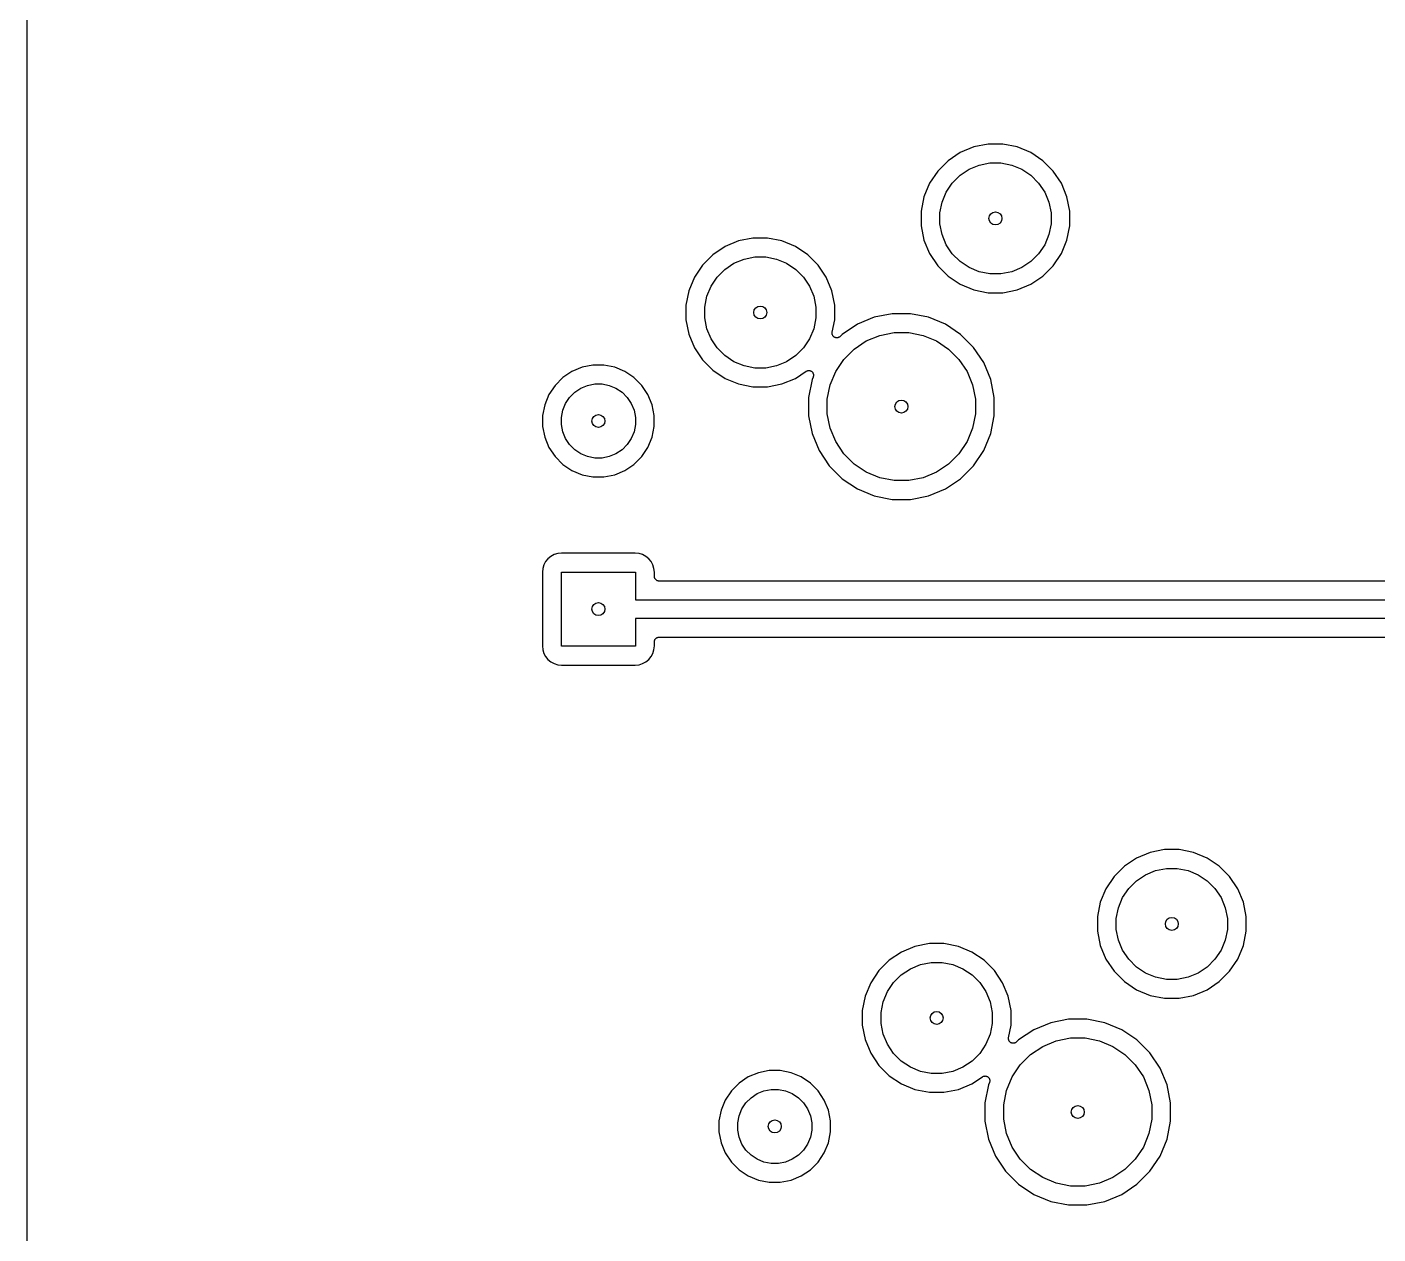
# Model space of a CAD drawing. Extents: x 1.5 to 15, y -8.3 to -3.1.
# Drawn here: x 1.502 to 2.938, y -7.004 to -5.721 of the extents above; entities that cross this region are included whole.
import ezdxf

# ---------------------------------------------------------------- set-up
doc = ezdxf.new("R2010")
doc.units = 0
doc.header["$MEASUREMENT"] = 0
doc.layers.add('BLACK', color=7, linetype='CONTINUOUS')

msp = doc.modelspace()

# ---------------------------------------------------------------- linework, layer by layer
at = {"layer": 'BLACK', "linetype": 'CONTINUOUS'}
for p, q in [((1.50228, -8.3374), (1.50228, -3.10502)), ((2.49439, -5.85465), (2.48145, -5.8633)), ((2.50878, -5.84869), (2.49439, -5.85465)), ((2.52405, -5.84565), (2.50878, -5.84869)), ((2.53963, -5.84565), (2.52405, -5.84565)), ((2.5549, -5.84869), (2.53963, -5.84565)), ((2.56929, -5.85465), (2.5549, -5.84869)), ((2.58224, -5.8633), (2.56929, -5.85465)), ((2.48145, -5.8633), (2.47043, -5.87431)), ((2.4942, -5.87883), (2.50387, -5.87237)), ((2.50387, -5.87237), (2.51461, -5.86792)), ((2.51461, -5.86792), (2.52602, -5.86565)), ((2.52602, -5.86565), (2.53766, -5.86565)), ((2.53766, -5.86565), (2.54907, -5.86792)), ((2.54907, -5.86792), (2.55981, -5.87237)), ((2.55981, -5.87237), (2.56949, -5.87883)), ((2.59325, -5.87431), (2.58224, -5.8633)), ((2.46178, -5.88726), (2.45582, -5.90165)), ((2.47043, -5.87431), (2.46178, -5.88726)), ((2.47951, -5.89673), (2.48597, -5.88706)), ((2.48597, -5.88706), (2.4942, -5.87883)), ((2.56949, -5.87883), (2.57771, -5.88706)), ((2.57771, -5.88706), (2.58417, -5.89673)), ((2.6019, -5.88726), (2.59325, -5.87431)), ((2.60786, -5.90165), (2.6019, -5.88726)), ((2.45582, -5.90165), (2.45279, -5.91692)), ((2.47505, -5.90748), (2.47951, -5.89673)), ((2.58417, -5.89673), (2.58863, -5.90748)), ((2.6109, -5.91692), (2.60786, -5.90165)), ((2.45279, -5.91692), (2.45279, -5.93249)), ((2.47279, -5.91889), (2.47505, -5.90748)), ((2.58863, -5.90748), (2.5909, -5.91889)), ((2.6109, -5.93249), (2.6109, -5.91692)), ((2.47279, -5.93052), (2.47279, -5.91889)), ((2.47505, -5.94193), (2.47279, -5.93052)), ((2.5909, -5.93052), (2.58863, -5.94193)), ((2.5909, -5.91889), (2.5909, -5.93052)), ((2.27405, -5.94565), (2.25878, -5.94869)), ((2.28963, -5.94565), (2.27405, -5.94565)), ((2.3049, -5.94869), (2.28963, -5.94565)), ((2.45279, -5.93249), (2.45582, -5.94776)), ((2.47951, -5.95268), (2.47505, -5.94193)), ((2.58863, -5.94193), (2.58417, -5.95268)), ((2.60786, -5.94776), (2.6109, -5.93249)), ((2.24439, -5.95465), (2.23145, -5.9633)), ((2.25878, -5.94869), (2.24439, -5.95465)), ((2.31929, -5.95465), (2.3049, -5.94869)), ((2.33224, -5.9633), (2.31929, -5.95465)), ((2.45582, -5.94776), (2.46178, -5.96215)), ((2.48597, -5.96235), (2.47951, -5.95268)), ((2.58417, -5.95268), (2.57771, -5.96235)), ((2.6019, -5.96215), (2.60786, -5.94776)), ((2.22043, -5.97431), (2.21178, -5.98726)), ((2.23145, -5.9633), (2.22043, -5.97431)), ((2.2442, -5.97883), (2.25387, -5.97237)), ((2.25387, -5.97237), (2.26461, -5.96792)), ((2.26461, -5.96792), (2.27602, -5.96565)), ((2.27602, -5.96565), (2.28766, -5.96565)), ((2.28766, -5.96565), (2.29907, -5.96792)), ((2.29907, -5.96792), (2.30981, -5.97237)), ((2.30981, -5.97237), (2.31949, -5.97883)), ((2.34325, -5.97431), (2.33224, -5.9633)), ((2.3519, -5.98726), (2.34325, -5.97431)), ((2.46178, -5.96215), (2.47043, -5.9751)), ((2.4942, -5.97058), (2.48597, -5.96235)), ((2.50387, -5.97704), (2.4942, -5.97058)), ((2.56949, -5.97058), (2.55981, -5.97704)), ((2.57771, -5.96235), (2.56949, -5.97058)), ((2.59325, -5.9751), (2.6019, -5.96215)), ((2.21178, -5.98726), (2.20582, -6.00165)), ((2.22951, -5.99673), (2.23597, -5.98706)), ((2.23597, -5.98706), (2.2442, -5.97883)), ((2.31949, -5.97883), (2.32771, -5.98706)), ((2.32771, -5.98706), (2.33417, -5.99673)), ((2.35786, -6.00165), (2.3519, -5.98726)), ((2.47043, -5.9751), (2.48145, -5.98611)), ((2.48145, -5.98611), (2.49439, -5.99476)), ((2.51461, -5.98149), (2.50387, -5.97704)), ((2.52602, -5.98376), (2.51461, -5.98149)), ((2.53766, -5.98376), (2.52602, -5.98376)), ((2.54907, -5.98149), (2.53766, -5.98376)), ((2.55981, -5.97704), (2.54907, -5.98149)), ((2.56929, -5.99476), (2.58224, -5.98611)), ((2.58224, -5.98611), (2.59325, -5.9751)), ((2.20582, -6.00165), (2.20279, -6.01692)), ((2.22505, -6.00748), (2.22951, -5.99673)), ((2.33417, -5.99673), (2.33863, -6.00748)), ((2.3609, -6.01692), (2.35786, -6.00165)), ((2.49439, -5.99476), (2.50878, -6.00072)), ((2.50878, -6.00072), (2.52405, -6.00376)), ((2.53963, -6.00376), (2.5549, -6.00072)), ((2.5549, -6.00072), (2.56929, -5.99476)), ((2.20279, -6.01692), (2.20279, -6.03249)), ((2.22279, -6.01889), (2.22505, -6.00748)), ((2.33863, -6.00748), (2.3409, -6.01889)), ((2.3609, -6.03249), (2.3609, -6.01692)), ((2.52405, -6.00376), (2.53963, -6.00376)), ((2.22279, -6.03052), (2.22279, -6.01889)), ((2.22505, -6.04193), (2.22279, -6.03052)), ((2.3409, -6.03052), (2.33863, -6.04193)), ((2.3409, -6.01889), (2.3409, -6.03052)), ((2.40304, -6.02976), (2.38507, -6.0372)), ((2.42212, -6.02596), (2.40304, -6.02976)), ((2.44157, -6.02596), (2.42212, -6.02596)), ((2.46064, -6.02976), (2.44157, -6.02596)), ((2.47861, -6.0372), (2.46064, -6.02976)), ((2.20279, -6.03249), (2.20582, -6.04776)), ((2.22951, -6.05268), (2.22505, -6.04193)), ((2.33863, -6.04193), (2.33417, -6.05268)), ((2.35818, -6.04664), (2.35822, -6.04616)), ((2.35822, -6.04616), (2.35827, -6.04568)), ((2.35827, -6.04568), (2.3609, -6.03249)), ((2.38507, -6.0372), (2.3689, -6.04801)), ((2.40887, -6.04899), (2.42409, -6.04596)), ((2.42409, -6.04596), (2.4396, -6.04596)), ((2.4396, -6.04596), (2.45481, -6.04899)), ((2.49478, -6.04801), (2.47861, -6.0372)), ((2.20582, -6.04776), (2.21178, -6.06215)), ((2.23597, -6.06235), (2.22951, -6.05268)), ((2.33417, -6.05268), (2.32771, -6.06235)), ((2.35818, -6.04665), (2.35818, -6.04664)), ((2.35822, -6.04713), (2.35818, -6.04665)), ((2.35818, -6.04665), (2.35818, -6.04665)), ((2.35827, -6.04761), (2.35822, -6.04713)), ((2.35827, -6.04762), (2.35827, -6.04761)), ((2.35827, -6.04763), (2.35827, -6.04762)), ((2.35841, -6.04809), (2.35827, -6.04763)), ((2.35855, -6.04855), (2.35841, -6.04809)), ((2.35855, -6.04856), (2.35855, -6.04855)), ((2.35855, -6.04855), (2.35855, -6.04855)), ((2.35878, -6.04899), (2.35855, -6.04856)), ((2.359, -6.04941), (2.35878, -6.04899)), ((2.35901, -6.04942), (2.359, -6.04941)), ((2.35931, -6.04979), (2.35901, -6.04942)), ((2.35901, -6.04942), (2.35901, -6.04942)), ((2.35962, -6.05017), (2.35931, -6.04979)), ((2.35962, -6.05018), (2.35962, -6.05017)), ((2.35962, -6.05017), (2.35962, -6.05017)), ((2.35999, -6.05048), (2.35962, -6.05018)), ((2.36036, -6.05079), (2.35999, -6.05048)), ((2.36037, -6.0508), (2.36036, -6.05079)), ((2.36038, -6.0508), (2.36037, -6.0508)), ((2.3608, -6.05103), (2.36038, -6.0508)), ((2.36122, -6.05126), (2.3608, -6.05103)), ((2.36123, -6.05126), (2.36122, -6.05126)), ((2.36123, -6.05127), (2.36123, -6.05126)), ((2.3617, -6.05141), (2.36123, -6.05127)), ((2.36215, -6.05155), (2.3617, -6.05141)), ((2.36216, -6.05155), (2.36215, -6.05155)), ((2.36217, -6.05156), (2.36216, -6.05155)), ((2.36265, -6.05161), (2.36217, -6.05156)), ((2.36312, -6.05166), (2.36265, -6.05161)), ((2.36313, -6.05166), (2.36312, -6.05166)), ((2.36314, -6.05166), (2.36313, -6.05166)), ((2.36361, -6.05162), (2.36314, -6.05166)), ((2.3641, -6.05157), (2.36361, -6.05162)), ((2.36411, -6.05157), (2.3641, -6.05157)), ((2.3641, -6.05157), (2.3641, -6.05157)), ((2.36457, -6.05144), (2.36411, -6.05157)), ((2.36503, -6.0513), (2.36457, -6.05144)), ((2.36504, -6.0513), (2.36503, -6.0513)), ((2.36548, -6.05107), (2.36504, -6.0513)), ((2.36504, -6.0513), (2.36504, -6.0513)), ((2.3659, -6.05085), (2.36548, -6.05107)), ((2.36591, -6.05085), (2.3659, -6.05085)), ((2.3659, -6.05085), (2.3659, -6.05085)), ((2.36628, -6.05054), (2.36591, -6.05085)), ((2.36666, -6.05024), (2.36628, -6.05054)), ((2.36667, -6.05023), (2.36666, -6.05024)), ((2.36671, -6.05019), (2.36667, -6.05023)), ((2.36667, -6.05023), (2.36667, -6.05023)), ((2.36667, -6.05023), (2.36667, -6.05023)), ((2.3689, -6.04801), (2.36671, -6.05019)), ((2.38165, -6.06354), (2.39454, -6.05493)), ((2.39454, -6.05493), (2.40887, -6.04899)), ((2.45481, -6.04899), (2.46914, -6.05493)), ((2.46914, -6.05493), (2.48203, -6.06354)), ((2.50854, -6.06176), (2.49478, -6.04801)), ((2.21178, -6.06215), (2.22043, -6.0751)), ((2.22043, -6.0751), (2.23145, -6.08611)), ((2.2442, -6.07058), (2.23597, -6.06235)), ((2.25387, -6.07704), (2.2442, -6.07058)), ((2.31949, -6.07058), (2.30981, -6.07704)), ((2.32771, -6.06235), (2.31949, -6.07058)), ((2.36206, -6.08741), (2.37068, -6.07451)), ((2.37068, -6.07451), (2.38165, -6.06354)), ((2.48203, -6.06354), (2.493, -6.07451)), ((2.493, -6.07451), (2.50162, -6.08741)), ((2.51934, -6.07793), (2.50854, -6.06176)), ((2.08159, -6.08745), (2.07187, -6.09394)), ((2.0924, -6.08297), (2.08159, -6.08745)), ((2.10387, -6.08069), (2.0924, -6.08297)), ((2.11556, -6.08069), (2.10387, -6.08069)), ((2.12703, -6.08297), (2.11556, -6.08069)), ((2.13784, -6.08745), (2.12703, -6.08297)), ((2.14756, -6.09394), (2.13784, -6.08745)), ((2.23145, -6.08611), (2.24439, -6.09476)), ((2.26461, -6.08149), (2.25387, -6.07704)), ((2.27602, -6.08376), (2.26461, -6.08149)), ((2.28766, -6.08376), (2.27602, -6.08376)), ((2.29907, -6.08149), (2.28766, -6.08376)), ((2.30981, -6.07704), (2.29907, -6.08149)), ((2.31929, -6.09476), (2.33058, -6.08722)), ((2.33058, -6.08722), (2.33063, -6.08718)), ((2.33063, -6.08718), (2.33063, -6.08718)), ((2.33063, -6.08718), (2.33063, -6.08718)), ((2.33063, -6.08718), (2.33064, -6.08718)), ((2.33064, -6.08718), (2.33107, -6.08695)), ((2.33107, -6.08695), (2.33149, -6.08673)), ((2.33149, -6.08673), (2.3315, -6.08673)), ((2.3315, -6.08673), (2.33151, -6.08673)), ((2.33151, -6.08673), (2.33197, -6.0866)), ((2.33197, -6.0866), (2.33243, -6.08646)), ((2.33243, -6.08646), (2.33244, -6.08646)), ((2.33244, -6.08646), (2.33292, -6.08642)), ((2.33244, -6.08646), (2.33244, -6.08646)), ((2.33292, -6.08642), (2.3334, -6.08637)), ((2.3334, -6.08637), (2.33341, -6.08637)), ((2.33341, -6.08637), (2.33342, -6.08637)), ((2.33342, -6.08637), (2.33391, -6.08643)), ((2.33391, -6.08643), (2.33437, -6.08648)), ((2.33437, -6.08648), (2.33438, -6.08648)), ((2.33438, -6.08648), (2.33439, -6.08648)), ((2.33439, -6.08648), (2.33486, -6.08663)), ((2.33486, -6.08663), (2.3353, -6.08677)), ((2.3353, -6.08677), (2.33531, -6.08677)), ((2.33531, -6.08677), (2.33532, -6.08677)), ((2.33532, -6.08677), (2.33575, -6.08701)), ((2.33575, -6.08701), (2.33616, -6.08723)), ((2.33616, -6.08723), (2.33617, -6.08724)), ((2.33617, -6.08724), (2.33617, -6.08724)), ((2.33617, -6.08724), (2.33655, -6.08755)), ((2.33655, -6.08755), (2.33691, -6.08786)), ((2.33691, -6.08786), (2.33692, -6.08786)), ((2.33692, -6.08786), (2.33692, -6.08787)), ((2.33692, -6.08787), (2.33723, -6.08824)), ((2.33723, -6.08824), (2.33753, -6.08861)), ((2.33753, -6.08861), (2.33753, -6.08862)), ((2.33753, -6.08862), (2.33754, -6.08862)), ((2.33754, -6.08862), (2.33777, -6.08906)), ((2.33777, -6.08906), (2.33799, -6.08948)), ((2.33799, -6.08948), (2.33799, -6.08948)), ((2.33799, -6.08948), (2.33799, -6.08949)), ((2.33799, -6.08949), (2.33813, -6.08996)), ((2.35613, -6.10174), (2.36206, -6.08741)), ((2.50162, -6.08741), (2.50755, -6.10174)), ((2.52679, -6.0959), (2.51934, -6.07793)), ((2.0636, -6.10221), (2.0571, -6.11194)), ((2.07187, -6.09394), (2.0636, -6.10221)), ((2.09107, -6.10517), (2.09823, -6.1022)), ((2.09823, -6.1022), (2.10584, -6.10069)), ((2.10584, -6.10069), (2.11359, -6.10069)), ((2.11359, -6.10069), (2.1212, -6.1022)), ((2.1212, -6.1022), (2.12836, -6.10517)), ((2.15583, -6.10221), (2.14756, -6.09394)), ((2.16233, -6.11194), (2.15583, -6.10221)), ((2.24439, -6.09476), (2.25878, -6.10072)), ((2.25878, -6.10072), (2.27405, -6.10376)), ((2.27405, -6.10376), (2.28963, -6.10376)), ((2.28963, -6.10376), (2.3049, -6.10072)), ((2.3049, -6.10072), (2.31929, -6.09476)), ((2.33689, -6.0959), (2.3331, -6.11498)), ((2.33798, -6.09329), (2.33689, -6.0959)), ((2.33812, -6.09283), (2.33798, -6.09329)), ((2.33826, -6.09237), (2.33812, -6.09283)), ((2.33813, -6.08996), (2.33827, -6.09041)), ((2.33831, -6.09188), (2.33826, -6.09235)), ((2.33826, -6.09235), (2.33826, -6.09236)), ((2.33826, -6.09236), (2.33826, -6.09237)), ((2.33827, -6.09041), (2.33827, -6.09042)), ((2.33827, -6.09042), (2.33827, -6.09042)), ((2.33827, -6.09042), (2.33831, -6.09092)), ((2.33831, -6.09092), (2.33836, -6.09138)), ((2.33836, -6.09139), (2.33831, -6.09188)), ((2.33836, -6.09138), (2.33836, -6.09139)), ((2.33836, -6.09139), (2.33836, -6.09139)), ((2.3531, -6.11695), (2.35613, -6.10174)), ((2.50755, -6.10174), (2.51058, -6.11695)), ((2.53058, -6.11498), (2.52679, -6.0959)), ((2.0571, -6.11194), (2.05263, -6.12274)), ((2.07483, -6.12141), (2.07913, -6.11496)), ((2.07913, -6.11496), (2.08462, -6.10948)), ((2.08462, -6.10948), (2.09107, -6.10517)), ((2.12836, -6.10517), (2.13481, -6.10948)), ((2.13481, -6.10948), (2.1403, -6.11496)), ((2.1403, -6.11496), (2.1446, -6.12141)), ((2.1668, -6.12274), (2.16233, -6.11194)), ((2.3331, -6.11498), (2.3331, -6.13443)), ((2.3531, -6.13246), (2.3531, -6.11695)), ((2.51058, -6.11695), (2.51058, -6.13246)), ((2.53058, -6.13443), (2.53058, -6.11498)), ((2.05263, -6.12274), (2.05034, -6.13421)), ((2.07034, -6.13618), (2.07186, -6.12858)), ((2.07186, -6.12858), (2.07483, -6.12141)), ((2.1446, -6.12141), (2.14757, -6.12858)), ((2.14757, -6.12858), (2.14908, -6.13618)), ((2.16908, -6.13421), (2.1668, -6.12274)), ((2.35613, -6.14767), (2.3531, -6.13246)), ((2.51058, -6.13246), (2.50755, -6.14767)), ((2.05034, -6.13421), (2.05034, -6.14591)), ((2.05034, -6.14591), (2.05263, -6.15738)), ((2.07034, -6.14394), (2.07034, -6.13618)), ((2.07186, -6.15154), (2.07034, -6.14394)), ((2.14908, -6.14394), (2.14757, -6.15154)), ((2.14908, -6.13618), (2.14908, -6.14394)), ((2.1668, -6.15738), (2.16908, -6.14591)), ((2.16908, -6.14591), (2.16908, -6.13421)), ((2.3331, -6.13443), (2.33689, -6.15351)), ((2.52679, -6.15351), (2.53058, -6.13443)), ((2.05263, -6.15738), (2.0571, -6.16818)), ((2.07483, -6.15871), (2.07186, -6.15154)), ((2.07913, -6.16516), (2.07483, -6.15871)), ((2.1446, -6.15871), (2.1403, -6.16516)), ((2.14757, -6.15154), (2.1446, -6.15871)), ((2.16233, -6.16818), (2.1668, -6.15738)), ((2.33689, -6.15351), (2.34434, -6.17148)), ((2.36206, -6.162), (2.35613, -6.14767)), ((2.50755, -6.14767), (2.50162, -6.162)), ((2.51934, -6.17148), (2.52679, -6.15351)), ((2.0571, -6.16818), (2.0636, -6.17791)), ((2.08462, -6.17064), (2.07913, -6.16516)), ((2.09107, -6.17495), (2.08462, -6.17064)), ((2.09823, -6.17792), (2.09107, -6.17495)), ((2.12836, -6.17495), (2.1212, -6.17792)), ((2.13481, -6.17064), (2.12836, -6.17495)), ((2.1403, -6.16516), (2.13481, -6.17064)), ((2.15583, -6.17791), (2.16233, -6.16818)), ((2.34434, -6.17148), (2.35514, -6.18765)), ((2.37068, -6.1749), (2.36206, -6.162)), ((2.38165, -6.18587), (2.37068, -6.1749)), ((2.493, -6.1749), (2.48203, -6.18587)), ((2.50162, -6.162), (2.493, -6.1749)), ((2.50854, -6.18765), (2.51934, -6.17148)), ((2.0636, -6.17791), (2.07187, -6.18617)), ((2.07187, -6.18617), (2.08159, -6.19267)), ((2.10584, -6.17943), (2.09823, -6.17792)), ((2.11359, -6.17943), (2.10584, -6.17943)), ((2.1212, -6.17792), (2.11359, -6.17943)), ((2.13784, -6.19267), (2.14756, -6.18617)), ((2.14756, -6.18617), (2.15583, -6.17791)), ((2.35514, -6.18765), (2.3689, -6.2014)), ((2.39454, -6.19448), (2.38165, -6.18587)), ((2.48203, -6.18587), (2.46914, -6.19448)), ((2.49478, -6.2014), (2.50854, -6.18765)), ((2.08159, -6.19267), (2.0924, -6.19715)), ((2.0924, -6.19715), (2.10387, -6.19943)), ((2.10387, -6.19943), (2.11556, -6.19943)), ((2.11556, -6.19943), (2.12703, -6.19715)), ((2.12703, -6.19715), (2.13784, -6.19267)), ((2.3689, -6.2014), (2.38507, -6.21221)), ((2.40887, -6.20042), (2.39454, -6.19448)), ((2.42409, -6.20344), (2.40887, -6.20042)), ((2.4396, -6.20344), (2.42409, -6.20344)), ((2.45481, -6.20042), (2.4396, -6.20344)), ((2.46914, -6.19448), (2.45481, -6.20042)), ((2.47861, -6.21221), (2.49478, -6.2014)), ((2.38507, -6.21221), (2.40304, -6.21965)), ((2.46064, -6.21965), (2.47861, -6.21221)), ((2.40304, -6.21965), (2.42212, -6.22344)), ((2.42212, -6.22344), (2.44157, -6.22344)), ((2.44157, -6.22344), (2.46064, -6.21965)), ((2.05363, -6.28952), (2.05178, -6.293)), ((2.05613, -6.28648), (2.05363, -6.28952)), ((2.05918, -6.28398), (2.05613, -6.28648)), ((2.06265, -6.28212), (2.05918, -6.28398)), ((2.06642, -6.28098), (2.06265, -6.28212)), ((2.07059, -6.28057), (2.06642, -6.28098)), ((2.14884, -6.28057), (2.07059, -6.28057)), ((2.15301, -6.28098), (2.14884, -6.28057)), ((2.15678, -6.28212), (2.15301, -6.28098)), ((2.16025, -6.28398), (2.15678, -6.28212)), ((2.1633, -6.28648), (2.16025, -6.28398)), ((2.16579, -6.28952), (2.1633, -6.28648)), ((2.16765, -6.293), (2.16579, -6.28952)), ((2.05063, -6.29677), (2.05022, -6.30093)), ((2.05022, -6.30093), (2.05022, -6.37918)), ((2.05178, -6.293), (2.05063, -6.29677)), ((2.07034, -6.37943), (2.07034, -6.30069)), ((2.07034, -6.30069), (2.14908, -6.30069)), ((2.14908, -6.30069), (2.14908, -6.33022)), ((2.1688, -6.29677), (2.16765, -6.293)), ((2.16921, -6.30093), (2.1688, -6.29677)), ((2.16921, -6.30522), (2.16921, -6.30093)), ((2.16925, -6.30569), (2.16921, -6.30522)), ((2.16929, -6.30615), (2.16925, -6.30569)), ((2.1693, -6.30617), (2.16929, -6.30615)), ((2.1693, -6.30619), (2.1693, -6.30617)), ((2.16944, -6.30664), (2.1693, -6.30619)), ((2.16957, -6.30709), (2.16944, -6.30664)), ((2.16958, -6.30711), (2.16957, -6.30709)), ((2.16958, -6.30712), (2.16958, -6.30711)), ((2.1698, -6.30754), (2.16958, -6.30712)), ((2.17002, -6.30795), (2.1698, -6.30754)), ((2.17003, -6.30797), (2.17002, -6.30795)), ((2.17004, -6.30798), (2.17003, -6.30797)), ((2.17034, -6.30835), (2.17004, -6.30798)), ((2.17063, -6.30871), (2.17034, -6.30835)), ((2.17065, -6.30873), (2.17063, -6.30871)), ((2.17066, -6.30874), (2.17065, -6.30873)), ((2.17102, -6.30904), (2.17066, -6.30874)), ((2.17138, -6.30934), (2.17102, -6.30904)), ((2.1714, -6.30935), (2.17138, -6.30934)), ((2.17141, -6.30936), (2.1714, -6.30935)), ((2.17182, -6.30959), (2.17141, -6.30936)), ((2.17224, -6.30981), (2.17182, -6.30959)), ((2.17225, -6.30982), (2.17224, -6.30981)), ((2.17227, -6.30983), (2.17225, -6.30982)), ((2.17272, -6.30996), (2.17227, -6.30983)), ((2.17317, -6.31011), (2.17272, -6.30996)), ((2.17318, -6.31011), (2.17317, -6.31011)), ((2.1732, -6.31011), (2.17318, -6.31011)), ((2.17367, -6.31016), (2.1732, -6.31011)), ((2.17414, -6.31022), (2.17367, -6.31016)), ((2.17417, -6.31022), (2.17414, -6.31022)), ((2.17421, -6.31022), (2.17417, -6.31022)), ((2.17417, -6.31022), (2.17417, -6.31022)), ((2.17417, -6.31022), (2.17417, -6.31022)), ((3.07647, -6.31022), (2.17421, -6.31022)), ((2.14908, -6.33022), (3.10159, -6.33022)), ((3.10159, -6.3499), (2.14908, -6.3499)), ((2.14908, -6.3499), (2.14908, -6.37943)), ((2.16921, -6.37483), (2.16926, -6.37436)), ((2.16921, -6.37487), (2.16921, -6.37483)), ((2.16921, -6.3749), (2.16921, -6.37487)), ((2.16921, -6.37487), (2.16921, -6.37487)), ((2.16921, -6.37487), (2.16921, -6.37487)), ((2.16921, -6.37918), (2.16921, -6.3749)), ((2.16926, -6.37436), (2.16931, -6.3739)), ((2.16931, -6.37386), (2.16946, -6.37341)), ((2.16931, -6.37388), (2.16931, -6.37386)), ((2.16931, -6.3739), (2.16931, -6.37388)), ((2.16946, -6.37341), (2.1696, -6.37296)), ((2.1696, -6.37295), (2.16961, -6.37293)), ((2.1696, -6.37296), (2.1696, -6.37295)), ((2.16961, -6.37293), (2.16984, -6.37252)), ((2.16984, -6.37252), (2.17006, -6.37211)), ((2.17006, -6.37211), (2.17007, -6.37209)), ((2.17007, -6.37209), (2.17008, -6.37208)), ((2.17008, -6.37208), (2.17038, -6.37172)), ((2.17038, -6.37172), (2.17068, -6.37135)), ((2.17068, -6.37135), (2.1707, -6.37134)), ((2.1707, -6.37134), (2.17071, -6.37133)), ((2.17071, -6.37133), (2.17107, -6.37103)), ((2.17107, -6.37103), (2.17144, -6.37074)), ((2.17144, -6.37074), (2.17145, -6.37073)), ((2.17145, -6.37073), (2.17147, -6.37072)), ((2.17147, -6.37072), (2.17188, -6.3705)), ((2.17188, -6.3705), (2.1723, -6.37028)), ((2.1723, -6.37028), (2.17232, -6.37027)), ((2.17232, -6.37027), (2.17233, -6.37027)), ((2.17233, -6.37027), (2.17278, -6.37013)), ((2.17278, -6.37013), (2.17323, -6.37)), ((2.17323, -6.37), (2.17325, -6.37)), ((2.17325, -6.37), (2.17327, -6.36999)), ((2.17327, -6.36999), (2.17374, -6.36995)), ((2.17374, -6.36995), (2.17421, -6.3699)), ((2.17421, -6.3699), (3.07647, -6.3699)), ((2.05022, -6.37918), (2.05063, -6.38335)), ((2.05063, -6.38335), (2.05178, -6.38712)), ((2.05178, -6.38712), (2.05363, -6.39059)), ((2.05363, -6.39059), (2.05613, -6.39364)), ((2.14908, -6.37943), (2.07034, -6.37943)), ((2.1633, -6.39364), (2.16579, -6.39059)), ((2.16579, -6.39059), (2.16765, -6.38712)), ((2.16765, -6.38712), (2.1688, -6.38335)), ((2.1688, -6.38335), (2.16921, -6.37918)), ((2.05613, -6.39364), (2.05918, -6.39614)), ((2.05918, -6.39614), (2.06265, -6.398)), ((2.06265, -6.398), (2.06642, -6.39914)), ((2.06642, -6.39914), (2.07059, -6.39955)), ((2.07059, -6.39955), (2.14884, -6.39955)), ((2.14884, -6.39955), (2.15301, -6.39914)), ((2.15301, -6.39914), (2.15678, -6.398)), ((2.15678, -6.398), (2.16025, -6.39614)), ((2.16025, -6.39614), (2.1633, -6.39364)), ((2.68189, -6.60465), (2.66895, -6.6133)), ((2.69628, -6.59869), (2.68189, -6.60465)), ((2.71155, -6.59565), (2.69628, -6.59869)), ((2.72713, -6.59565), (2.71155, -6.59565)), ((2.7424, -6.59869), (2.72713, -6.59565)), ((2.75679, -6.60465), (2.7424, -6.59869)), ((2.76974, -6.6133), (2.75679, -6.60465)), ((2.66895, -6.6133), (2.65793, -6.62431)), ((2.69137, -6.62237), (2.70211, -6.61792)), ((2.70211, -6.61792), (2.71352, -6.61565)), ((2.71352, -6.61565), (2.72516, -6.61565)), ((2.72516, -6.61565), (2.73657, -6.61792)), ((2.73657, -6.61792), (2.74731, -6.62237)), ((2.78075, -6.62431), (2.76974, -6.6133)), ((2.65793, -6.62431), (2.64928, -6.63726)), ((2.67347, -6.63706), (2.6817, -6.62883)), ((2.6817, -6.62883), (2.69137, -6.62237)), ((2.74731, -6.62237), (2.75699, -6.62883)), ((2.75699, -6.62883), (2.76521, -6.63706)), ((2.7894, -6.63726), (2.78075, -6.62431)), ((2.64928, -6.63726), (2.64332, -6.65165)), ((2.66255, -6.65748), (2.66701, -6.64673)), ((2.66701, -6.64673), (2.67347, -6.63706)), ((2.76521, -6.63706), (2.77167, -6.64673)), ((2.77167, -6.64673), (2.77613, -6.65748)), ((2.79536, -6.65165), (2.7894, -6.63726)), ((2.64332, -6.65165), (2.64029, -6.66692)), ((2.66029, -6.66889), (2.66255, -6.65748)), ((2.77613, -6.65748), (2.7784, -6.66889)), ((2.7984, -6.66692), (2.79536, -6.65165)), ((2.64029, -6.66692), (2.64029, -6.68249)), ((2.66029, -6.68052), (2.66029, -6.66889)), ((2.7784, -6.66889), (2.7784, -6.68052)), ((2.7984, -6.68249), (2.7984, -6.66692)), ((2.64029, -6.68249), (2.64332, -6.69776)), ((2.66255, -6.69193), (2.66029, -6.68052)), ((2.66701, -6.70268), (2.66255, -6.69193)), ((2.77613, -6.69193), (2.77167, -6.70268)), ((2.7784, -6.68052), (2.77613, -6.69193)), ((2.79536, -6.69776), (2.7984, -6.68249)), ((2.43189, -6.70465), (2.41895, -6.7133)), ((2.44628, -6.69869), (2.43189, -6.70465)), ((2.46155, -6.69565), (2.44628, -6.69869)), ((2.47713, -6.69565), (2.46155, -6.69565)), ((2.4924, -6.69869), (2.47713, -6.69565)), ((2.50679, -6.70465), (2.4924, -6.69869)), ((2.51974, -6.7133), (2.50679, -6.70465)), ((2.64332, -6.69776), (2.64928, -6.71215)), ((2.67347, -6.71235), (2.66701, -6.70268)), ((2.77167, -6.70268), (2.76521, -6.71235)), ((2.7894, -6.71215), (2.79536, -6.69776)), ((2.41895, -6.7133), (2.40793, -6.72431)), ((2.44137, -6.72237), (2.45211, -6.71792)), ((2.45211, -6.71792), (2.46352, -6.71565)), ((2.46352, -6.71565), (2.47516, -6.71565)), ((2.47516, -6.71565), (2.48657, -6.71792)), ((2.48657, -6.71792), (2.49731, -6.72237)), ((2.53075, -6.72431), (2.51974, -6.7133)), ((2.64928, -6.71215), (2.65793, -6.7251)), ((2.6817, -6.72058), (2.67347, -6.71235)), ((2.69137, -6.72704), (2.6817, -6.72058)), ((2.75699, -6.72058), (2.74731, -6.72704)), ((2.76521, -6.71235), (2.75699, -6.72058)), ((2.78075, -6.7251), (2.7894, -6.71215)), ((2.40793, -6.72431), (2.39928, -6.73726)), ((2.42347, -6.73706), (2.4317, -6.72883)), ((2.4317, -6.72883), (2.44137, -6.72237)), ((2.49731, -6.72237), (2.50699, -6.72883)), ((2.50699, -6.72883), (2.51521, -6.73706)), ((2.5394, -6.73726), (2.53075, -6.72431)), ((2.65793, -6.7251), (2.66895, -6.73611)), ((2.70211, -6.73149), (2.69137, -6.72704)), ((2.71352, -6.73376), (2.70211, -6.73149)), ((2.72516, -6.73376), (2.71352, -6.73376)), ((2.73657, -6.73149), (2.72516, -6.73376)), ((2.74731, -6.72704), (2.73657, -6.73149)), ((2.76974, -6.73611), (2.78075, -6.7251)), ((2.39928, -6.73726), (2.39332, -6.75165)), ((2.41255, -6.75748), (2.41701, -6.74673)), ((2.41701, -6.74673), (2.42347, -6.73706)), ((2.51521, -6.73706), (2.52167, -6.74673)), ((2.52167, -6.74673), (2.52613, -6.75748)), ((2.54536, -6.75165), (2.5394, -6.73726)), ((2.66895, -6.73611), (2.68189, -6.74476)), ((2.68189, -6.74476), (2.69628, -6.75072)), ((2.7424, -6.75072), (2.75679, -6.74476)), ((2.75679, -6.74476), (2.76974, -6.73611)), ((2.39332, -6.75165), (2.39029, -6.76692)), ((2.41029, -6.76889), (2.41255, -6.75748)), ((2.52613, -6.75748), (2.5284, -6.76889)), ((2.5484, -6.76692), (2.54536, -6.75165)), ((2.69628, -6.75072), (2.71155, -6.75376)), ((2.71155, -6.75376), (2.72713, -6.75376)), ((2.72713, -6.75376), (2.7424, -6.75072)), ((2.39029, -6.76692), (2.39029, -6.78249)), ((2.41029, -6.78052), (2.41029, -6.76889)), ((2.5284, -6.76889), (2.5284, -6.78052)), ((2.5484, -6.78249), (2.5484, -6.76692)), ((2.60962, -6.77596), (2.59054, -6.77976)), ((2.62907, -6.77596), (2.60962, -6.77596)), ((2.64814, -6.77976), (2.62907, -6.77596)), ((2.39029, -6.78249), (2.39332, -6.79776)), ((2.41255, -6.79193), (2.41029, -6.78052)), ((2.41701, -6.80268), (2.41255, -6.79193)), ((2.52613, -6.79193), (2.52167, -6.80268)), ((2.5284, -6.78052), (2.52613, -6.79193)), ((2.54577, -6.79568), (2.5484, -6.78249)), ((2.57257, -6.7872), (2.5564, -6.79801)), ((2.59054, -6.77976), (2.57257, -6.7872)), ((2.66611, -6.7872), (2.64814, -6.77976)), ((2.68228, -6.79801), (2.66611, -6.7872)), ((2.39332, -6.79776), (2.39928, -6.81215)), ((2.42347, -6.81235), (2.41701, -6.80268)), ((2.52167, -6.80268), (2.51521, -6.81235)), ((2.54568, -6.79664), (2.54572, -6.79616)), ((2.54568, -6.79665), (2.54568, -6.79664)), ((2.54572, -6.79713), (2.54568, -6.79665)), ((2.54568, -6.79665), (2.54568, -6.79665)), ((2.54572, -6.79616), (2.54577, -6.79568)), ((2.54577, -6.79761), (2.54572, -6.79713)), ((2.54577, -6.79762), (2.54577, -6.79761)), ((2.54577, -6.79763), (2.54577, -6.79762)), ((2.54591, -6.79809), (2.54577, -6.79763)), ((2.54605, -6.79855), (2.54591, -6.79809)), ((2.54605, -6.79856), (2.54605, -6.79855)), ((2.54605, -6.79855), (2.54605, -6.79855)), ((2.54628, -6.79899), (2.54605, -6.79856)), ((2.5465, -6.79941), (2.54628, -6.79899)), ((2.54651, -6.79942), (2.5465, -6.79941)), ((2.54681, -6.79979), (2.54651, -6.79942)), ((2.54651, -6.79942), (2.54651, -6.79942)), ((2.54712, -6.80017), (2.54681, -6.79979)), ((2.54712, -6.80018), (2.54712, -6.80017)), ((2.54712, -6.80017), (2.54712, -6.80017)), ((2.54749, -6.80048), (2.54712, -6.80018)), ((2.54786, -6.80079), (2.54749, -6.80048)), ((2.54787, -6.8008), (2.54786, -6.80079)), ((2.54788, -6.8008), (2.54787, -6.8008)), ((2.5483, -6.80103), (2.54788, -6.8008)), ((2.54872, -6.80126), (2.5483, -6.80103)), ((2.54873, -6.80126), (2.54872, -6.80126)), ((2.54873, -6.80127), (2.54873, -6.80126)), ((2.5492, -6.80141), (2.54873, -6.80127)), ((2.54965, -6.80155), (2.5492, -6.80141)), ((2.54966, -6.80155), (2.54965, -6.80155)), ((2.54967, -6.80156), (2.54966, -6.80155)), ((2.55015, -6.80161), (2.54967, -6.80156)), ((2.55062, -6.80166), (2.55015, -6.80161)), ((2.55063, -6.80166), (2.55062, -6.80166)), ((2.55064, -6.80166), (2.55063, -6.80166)), ((2.55111, -6.80162), (2.55064, -6.80166)), ((2.5516, -6.80157), (2.55111, -6.80162)), ((2.55161, -6.80157), (2.5516, -6.80157)), ((2.5516, -6.80157), (2.5516, -6.80157)), ((2.55207, -6.80144), (2.55161, -6.80157)), ((2.55253, -6.8013), (2.55207, -6.80144)), ((2.55254, -6.8013), (2.55253, -6.8013)), ((2.55298, -6.80107), (2.55254, -6.8013)), ((2.55254, -6.8013), (2.55254, -6.8013)), ((2.5534, -6.80085), (2.55298, -6.80107)), ((2.55341, -6.80085), (2.5534, -6.80085)), ((2.5534, -6.80085), (2.5534, -6.80085)), ((2.55378, -6.80054), (2.55341, -6.80085)), ((2.55416, -6.80024), (2.55378, -6.80054)), ((2.55417, -6.80023), (2.55416, -6.80024)), ((2.55421, -6.80019), (2.55417, -6.80023)), ((2.55417, -6.80023), (2.55417, -6.80023)), ((2.55417, -6.80023), (2.55417, -6.80023)), ((2.5564, -6.79801), (2.55421, -6.80019)), ((2.56915, -6.81354), (2.58204, -6.80493)), ((2.58204, -6.80493), (2.59637, -6.79899)), ((2.59637, -6.79899), (2.61159, -6.79596)), ((2.61159, -6.79596), (2.6271, -6.79596)), ((2.6271, -6.79596), (2.64231, -6.79899)), ((2.64231, -6.79899), (2.65664, -6.80493)), ((2.65664, -6.80493), (2.66953, -6.81354)), ((2.69604, -6.81176), (2.68228, -6.79801)), ((2.39928, -6.81215), (2.40793, -6.8251)), ((2.4317, -6.82058), (2.42347, -6.81235)), ((2.44137, -6.82704), (2.4317, -6.82058)), ((2.50699, -6.82058), (2.49731, -6.82704)), ((2.51521, -6.81235), (2.50699, -6.82058)), ((2.55818, -6.82451), (2.56915, -6.81354)), ((2.66953, -6.81354), (2.6805, -6.82451)), ((2.70684, -6.82793), (2.69604, -6.81176)), ((2.2799, -6.83297), (2.26909, -6.83745)), ((2.29137, -6.83069), (2.2799, -6.83297)), ((2.30306, -6.83069), (2.29137, -6.83069)), ((2.31453, -6.83297), (2.30306, -6.83069)), ((2.32534, -6.83745), (2.31453, -6.83297)), ((2.40793, -6.8251), (2.41895, -6.83611)), ((2.41895, -6.83611), (2.43189, -6.84476)), ((2.45211, -6.83149), (2.44137, -6.82704)), ((2.46352, -6.83376), (2.45211, -6.83149)), ((2.47516, -6.83376), (2.46352, -6.83376)), ((2.48657, -6.83149), (2.47516, -6.83376)), ((2.49731, -6.82704), (2.48657, -6.83149)), ((2.52042, -6.83642), (2.5209, -6.83637)), ((2.5209, -6.83637), (2.52091, -6.83637)), ((2.52091, -6.83637), (2.52092, -6.83637)), ((2.52092, -6.83637), (2.52141, -6.83643)), ((2.54956, -6.83741), (2.55818, -6.82451)), ((2.6805, -6.82451), (2.68912, -6.83741)), ((2.71429, -6.8459), (2.70684, -6.82793)), ((2.25937, -6.84394), (2.2511, -6.85221)), ((2.26909, -6.83745), (2.25937, -6.84394)), ((2.28573, -6.8522), (2.29334, -6.85069)), ((2.29334, -6.85069), (2.30109, -6.85069)), ((2.30109, -6.85069), (2.3087, -6.8522)), ((2.33506, -6.84394), (2.32534, -6.83745)), ((2.34333, -6.85221), (2.33506, -6.84394)), ((2.43189, -6.84476), (2.44628, -6.85072)), ((2.44628, -6.85072), (2.46155, -6.85376)), ((2.47713, -6.85376), (2.4924, -6.85072)), ((2.4924, -6.85072), (2.50679, -6.84476)), ((2.50679, -6.84476), (2.51808, -6.83722)), ((2.51808, -6.83722), (2.51813, -6.83718)), ((2.51813, -6.83718), (2.51813, -6.83718)), ((2.51813, -6.83718), (2.51813, -6.83718)), ((2.51813, -6.83718), (2.51814, -6.83718)), ((2.51814, -6.83718), (2.51857, -6.83695)), ((2.51857, -6.83695), (2.51899, -6.83673)), ((2.51899, -6.83673), (2.519, -6.83673)), ((2.519, -6.83673), (2.51901, -6.83673)), ((2.51901, -6.83673), (2.51947, -6.8366)), ((2.51947, -6.8366), (2.51993, -6.83646)), ((2.51993, -6.83646), (2.51994, -6.83646)), ((2.51994, -6.83646), (2.52042, -6.83642)), ((2.51994, -6.83646), (2.51994, -6.83646)), ((2.52439, -6.8459), (2.5206, -6.86498)), ((2.52141, -6.83643), (2.52187, -6.83648)), ((2.52187, -6.83648), (2.52188, -6.83648)), ((2.52188, -6.83648), (2.52189, -6.83648)), ((2.52189, -6.83648), (2.52236, -6.83663)), ((2.52236, -6.83663), (2.5228, -6.83677)), ((2.5228, -6.83677), (2.52281, -6.83677)), ((2.52281, -6.83677), (2.52282, -6.83677)), ((2.52282, -6.83677), (2.52325, -6.83701)), ((2.52325, -6.83701), (2.52366, -6.83723)), ((2.52366, -6.83723), (2.52367, -6.83724)), ((2.52367, -6.83724), (2.52367, -6.83724)), ((2.52367, -6.83724), (2.52405, -6.83755)), ((2.52405, -6.83755), (2.52441, -6.83786)), ((2.52548, -6.84329), (2.52439, -6.8459)), ((2.52441, -6.83786), (2.52442, -6.83786)), ((2.52442, -6.83786), (2.52442, -6.83787)), ((2.52442, -6.83787), (2.52473, -6.83824)), ((2.52473, -6.83824), (2.52503, -6.83861)), ((2.52503, -6.83861), (2.52503, -6.83862)), ((2.52503, -6.83862), (2.52504, -6.83862)), ((2.52504, -6.83862), (2.52527, -6.83906)), ((2.52527, -6.83906), (2.52549, -6.83948)), ((2.52562, -6.84283), (2.52548, -6.84329)), ((2.52549, -6.83948), (2.52549, -6.83948)), ((2.52549, -6.83948), (2.52549, -6.83949)), ((2.52549, -6.83949), (2.52563, -6.83996)), ((2.52576, -6.84237), (2.52562, -6.84283)), ((2.52563, -6.83996), (2.52577, -6.84041)), ((2.52581, -6.84188), (2.52576, -6.84235)), ((2.52576, -6.84235), (2.52576, -6.84236)), ((2.52576, -6.84236), (2.52576, -6.84237)), ((2.52577, -6.84041), (2.52577, -6.84042)), ((2.52577, -6.84042), (2.52577, -6.84042)), ((2.52577, -6.84042), (2.52581, -6.84092)), ((2.52581, -6.84092), (2.52586, -6.84138)), ((2.52586, -6.84139), (2.52581, -6.84188)), ((2.52586, -6.84138), (2.52586, -6.84139)), ((2.52586, -6.84139), (2.52586, -6.84139)), ((2.54363, -6.85174), (2.54956, -6.83741)), ((2.68912, -6.83741), (2.69505, -6.85174)), ((2.71808, -6.86498), (2.71429, -6.8459)), ((2.2446, -6.86194), (2.24013, -6.87274)), ((2.2511, -6.85221), (2.2446, -6.86194)), ((2.26233, -6.87141), (2.26663, -6.86496)), ((2.26663, -6.86496), (2.27212, -6.85948)), ((2.27212, -6.85948), (2.27857, -6.85517)), ((2.27857, -6.85517), (2.28573, -6.8522)), ((2.3087, -6.8522), (2.31586, -6.85517)), ((2.31586, -6.85517), (2.32231, -6.85948)), ((2.32231, -6.85948), (2.3278, -6.86496)), ((2.3278, -6.86496), (2.3321, -6.87141)), ((2.34983, -6.86194), (2.34333, -6.85221)), ((2.3543, -6.87274), (2.34983, -6.86194)), ((2.46155, -6.85376), (2.47713, -6.85376)), ((2.5206, -6.86498), (2.5206, -6.88443)), ((2.5406, -6.86695), (2.54363, -6.85174)), ((2.69505, -6.85174), (2.69808, -6.86695)), ((2.71808, -6.88443), (2.71808, -6.86498)), ((2.24013, -6.87274), (2.23784, -6.88421)), ((2.25784, -6.88618), (2.25936, -6.87858)), ((2.25936, -6.87858), (2.26233, -6.87141)), ((2.3321, -6.87141), (2.33507, -6.87858)), ((2.33507, -6.87858), (2.33658, -6.88618)), ((2.35658, -6.88421), (2.3543, -6.87274)), ((2.5406, -6.88246), (2.5406, -6.86695)), ((2.69808, -6.86695), (2.69808, -6.88246)), ((2.23784, -6.88421), (2.23784, -6.89591)), ((2.25784, -6.89394), (2.25784, -6.88618)), ((2.33658, -6.88618), (2.33658, -6.89394)), ((2.35658, -6.89591), (2.35658, -6.88421)), ((2.5206, -6.88443), (2.52439, -6.90351)), ((2.54363, -6.89767), (2.5406, -6.88246)), ((2.69808, -6.88246), (2.69505, -6.89767)), ((2.71429, -6.90351), (2.71808, -6.88443)), ((2.23784, -6.89591), (2.24013, -6.90738)), ((2.24013, -6.90738), (2.2446, -6.91818)), ((2.25936, -6.90154), (2.25784, -6.89394)), ((2.26233, -6.90871), (2.25936, -6.90154)), ((2.33507, -6.90154), (2.3321, -6.90871)), ((2.33658, -6.89394), (2.33507, -6.90154)), ((2.34983, -6.91818), (2.3543, -6.90738)), ((2.3543, -6.90738), (2.35658, -6.89591)), ((2.52439, -6.90351), (2.53184, -6.92148)), ((2.54956, -6.912), (2.54363, -6.89767)), ((2.69505, -6.89767), (2.68912, -6.912)), ((2.70684, -6.92148), (2.71429, -6.90351)), ((2.2446, -6.91818), (2.2511, -6.92791)), ((2.26663, -6.91516), (2.26233, -6.90871)), ((2.27212, -6.92064), (2.26663, -6.91516)), ((2.27857, -6.92495), (2.27212, -6.92064)), ((2.32231, -6.92064), (2.31586, -6.92495)), ((2.3278, -6.91516), (2.32231, -6.92064)), ((2.3321, -6.90871), (2.3278, -6.91516)), ((2.34333, -6.92791), (2.34983, -6.91818)), ((2.53184, -6.92148), (2.54264, -6.93765)), ((2.55818, -6.9249), (2.54956, -6.912)), ((2.68912, -6.912), (2.6805, -6.9249)), ((2.69604, -6.93765), (2.70684, -6.92148)), ((2.2511, -6.92791), (2.25937, -6.93617)), ((2.25937, -6.93617), (2.26909, -6.94267)), ((2.28573, -6.92792), (2.27857, -6.92495)), ((2.29334, -6.92943), (2.28573, -6.92792)), ((2.30109, -6.92943), (2.29334, -6.92943)), ((2.3087, -6.92792), (2.30109, -6.92943)), ((2.31586, -6.92495), (2.3087, -6.92792)), ((2.32534, -6.94267), (2.33506, -6.93617)), ((2.33506, -6.93617), (2.34333, -6.92791)), ((2.56915, -6.93587), (2.55818, -6.9249)), ((2.58204, -6.94448), (2.56915, -6.93587)), ((2.66953, -6.93587), (2.65664, -6.94448)), ((2.6805, -6.9249), (2.66953, -6.93587)), ((2.26909, -6.94267), (2.2799, -6.94715)), ((2.2799, -6.94715), (2.29137, -6.94943)), ((2.29137, -6.94943), (2.30306, -6.94943)), ((2.30306, -6.94943), (2.31453, -6.94715)), ((2.31453, -6.94715), (2.32534, -6.94267)), ((2.54264, -6.93765), (2.5564, -6.9514)), ((2.59637, -6.95042), (2.58204, -6.94448)), ((2.61159, -6.95344), (2.59637, -6.95042)), ((2.64231, -6.95042), (2.6271, -6.95344)), ((2.65664, -6.94448), (2.64231, -6.95042)), ((2.68228, -6.9514), (2.69604, -6.93765)), ((2.5564, -6.9514), (2.57257, -6.96221)), ((2.57257, -6.96221), (2.59054, -6.96965)), ((2.6271, -6.95344), (2.61159, -6.95344)), ((2.64814, -6.96965), (2.66611, -6.96221)), ((2.66611, -6.96221), (2.68228, -6.9514)), ((2.59054, -6.96965), (2.60962, -6.97344)), ((2.60962, -6.97344), (2.62907, -6.97344)), ((2.62907, -6.97344), (2.64814, -6.96965))]:
    msp.add_line(p, q, dxfattribs=at)
at = {"layer": 'BLACK'}
for centre in [(2.53184, -5.9247), (2.28184, -6.0247), (2.43184, -6.1247), (2.10971, -6.14006), (2.10971, -6.34006), (2.71934, -6.6747), (2.46934, -6.7747), (2.61934, -6.8747), (2.29721, -6.89006)]:
    msp.add_circle(centre, 0.00689, dxfattribs=at)

doc.saveas('drawing.dxf')
